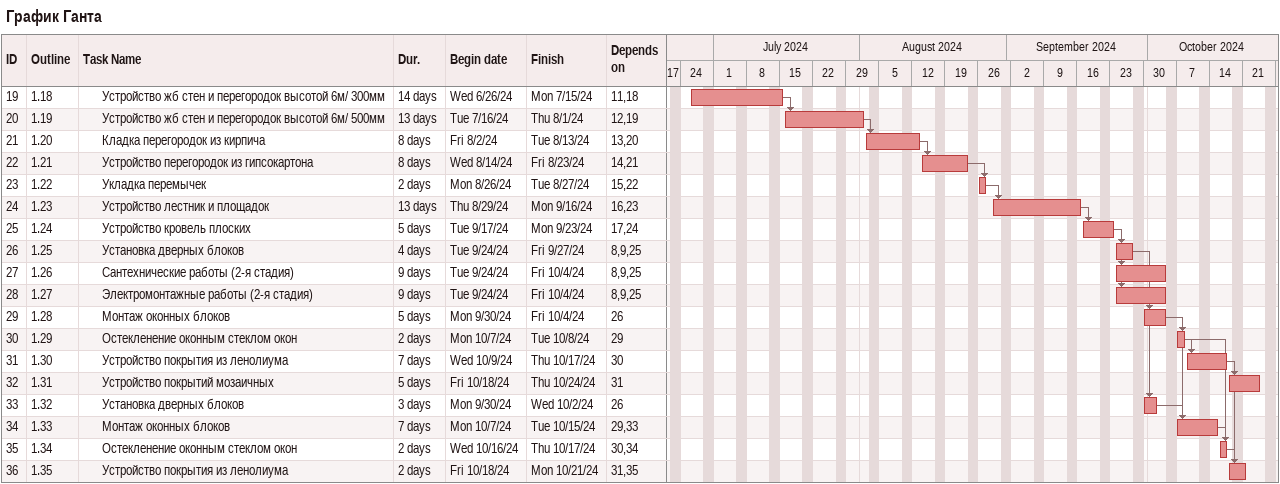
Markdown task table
График Ганта

| ID | WBS | Task | Duration | Start | Finish | Predecessors |
|---|---|---|---|---|---|---|
| 19 | 1.18 | Устройство жб стен и перегородок высотой 6м/ 300мм | 14d | 2024-06-26 | 2024-07-15 | 11, 18 |
| 20 | 1.19 | Устройство жб стен и перегородок высотой 6м/ 500мм | 13d | 2024-07-16 | 2024-08-01 | 12, 19 |
| 21 | 1.20 | Кладка перегородок из кирпича | 8d | 2024-08-02 | 2024-08-13 | 13, 20 |
| 22 | 1.21 | Устройство перегородок из гипсокартона | 8d | 2024-08-14 | 2024-08-23 | 14, 21 |
| 23 | 1.22 | Укладка перемычек | 2d | 2024-08-26 | 2024-08-27 | 15, 22 |
| 24 | 1.23 | Устройство лестник и площадок | 13d | 2024-08-29 | 2024-09-16 | 16, 23 |
| 25 | 1.24 | Устройство кровель плоских | 5d | 2024-09-17 | 2024-09-23 | 17, 24 |
| 26 | 1.25 | Установка дверных блоков | 4d | 2024-09-24 | 2024-09-27 | 8, 9, 25 |
| 27 | 1.26 | Сантехнические работы (2-я стадия) | 9d | 2024-09-24 | 2024-10-04 | 8, 9, 25 |
| 28 | 1.27 | Электромонтажные работы (2-я стадия) | 9d | 2024-09-24 | 2024-10-04 | 8, 9, 25 |
| 29 | 1.28 | Монтаж оконных блоков | 5d | 2024-09-30 | 2024-10-04 | 26 |
| 30 | 1.29 | Остекленение оконным стеклом окон | 2d | 2024-10-07 | 2024-10-08 | 29 |
| 31 | 1.30 | Устройство покрытия из ленолиума | 7d | 2024-10-09 | 2024-10-17 | 30 |
| 32 | 1.31 | Устройство покрытий мозаичных | 5d | 2024-10-18 | 2024-10-24 | 31 |
| 33 | 1.32 | Установка дверных блоков | 3d | 2024-09-30 | 2024-10-02 | 26 |
| 34 | 1.33 | Монтаж оконных блоков | 7d | 2024-10-07 | 2024-10-15 | 29, 33 |
| 35 | 1.34 | Остекленение оконным стеклом окон | 2d | 2024-10-16 | 2024-10-17 | 30, 34 |
| 36 | 1.35 | Устройство покрытия из ленолиума | 2d | 2024-10-18 | 2024-10-21 | 31, 35 |
